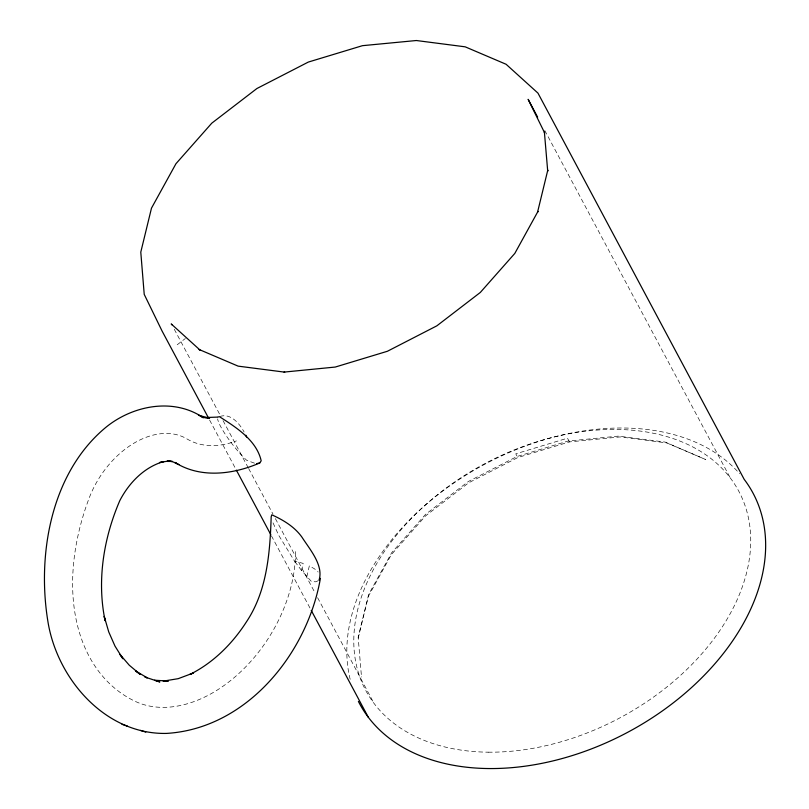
<?xml version="1.0" encoding="UTF-8"?>
<svg xmlns="http://www.w3.org/2000/svg" width="809" height="809" viewBox="0 0 809 809"><rect width="100%" height="100%" fill="white"/><g stroke="black" fill="none" stroke-linecap="round" stroke-linejoin="round"><path stroke-width="0.61" stroke-dasharray="4.04 3.03" d="M317.947 580.801L315.854 581.813L311.485 581.55L301.545 570.507L303.203 563.377L294.597 561.244L278.842 535.538L272.208 521.087M306.823 576.736L309.341 565.855L314.438 568.798L318.129 572.003M358.205 638.17L368.378 596.334L391.354 554.64L425.564 515.909L468.684 482.801L517.77 457.56L569.475 441.906L620.281 436.911L666.717 442.917L705.63 459.502L665.21 442.088L618.369 436.112L568.07 441.057L516.87 456.559L468.269 481.547L425.585 514.332L391.708 552.678L368.702 594.302L358.165 637.209L361.522 677.285L361.471 676.769M177.222 344.745L185.352 338.506M219.977 416.463C230.656 412.863 239.565 423.592 244.096 431.976M254.481 463.163L246.755 460.331A30.054 5.218 52.5 0 1 217.651 418.91M301.545 570.507L294.597 561.244M544.791 130.512L730.365 478.079M569.475 441.906L567.483 438.175L515.778 453.829L517.77 457.56M174.269 329.243L220.665 416.139M223.041 420.589L248.019 467.38M248.616 468.492L273.007 514.17M275.384 518.62L315.237 593.26M317.613 597.72L374.122 703.547M209.612 420.053L235.763 469.018M271.419 535.801L310.646 609.268M295.487 551.596A126.295 86.26 -57.8 0 1 239.777 672.653A126.295 86.26 -57.8 0 1 134.597 701.069A207.721 141.868 -57.8 0 1 88.97 498.577A79.666 54.405 -57.8 0 1 187.061 438.974A95.735 65.387 -57.8 0 0 236.39 440.905M350.176 679.297A223.122 151.88 -28.1 0 1 486.057 463.577A223.122 151.88 -28.1 0 1 739.598 473.7M488.201 752.178A211.462 143.951 -28.1 0 0 746.96 511.804A211.462 143.951 -28.1 0 0 421.58 508.446A211.462 143.951 -28.1 0 0 488.201 752.178"/><path stroke-width="1.21" d="M320.415 578.334C307.258 653.672 246.644 728.676 166.371 733.419C105.868 734.602 58.47 680.268 48.328 624.002C36.597 556.521 50.33 473.619 105.483 427.648C132.282 405.481 173.318 397.249 203.413 417.788L200.066 415.978M318.999 580.306C323.934 565.349 309.523 549.048 301.939 537.146C294.395 526.578 283.079 519.924 271.814 514.817L271.187 516.769C269.973 553.093 267.091 591.035 246.249 622.151C232.203 643.903 213.293 662.753 189.994 674.413L193.523 672.936L178.202 678.67L163.185 681.138L168.333 681.077L154.58 680.217L159.848 681.957L145.286 677.173M175.037 462.495C200.642 478.665 233.204 474.448 259.74 462.97L261.186 460.817C256.564 440.227 236.188 427.374 219.411 416.665L217.934 417.029M256.696 463.618L259.74 462.97M217.297 417.11L204.444 417.565L209.602 418.354L198.438 415.148M145.054 677.103L147.228 677.821L135.497 670.894L140.038 674.251L129.268 665.21L119.924 654.38L122.907 658.759L114.999 646.108L108.74 631.92L104.219 616.397L105.099 620.685C96.746 580.417 103.663 538.005 119.833 500.569C128.995 482.892 144.103 467.208 163.63 461.555L159.474 462.586L166.098 461.413L172.448 461.454L167.301 460.675L172.995 461.878L179.022 464.609M121.967 724.318L127.387 726.108M140.483 730.385L145.762 732.125M174.936 462.455L177.596 463.891M171.892 324.793L171.205 323.924L199.965 350.004L199.065 349.478L238.119 366.133L284.728 372.15L284.04 372.089L335.25 367.053L387.38 351.278L436.86 325.825L480.324 292.443L514.817 253.409L537.975 211.371L537.57 212.14L547.774 170.153L547.713 171.164L544.386 132.009L544.72 133.05L528.135 99.325L537.651 117.143M208.419 417.818L162.063 331.002L144.224 294.375L140.786 252.135L151.485 208.146L175.958 163.721L211.786 123.17L256.928 88.505L308.32 62.071L362.462 45.678L416.352 40.521L465.185 46.831L506.09 64.265L537.955 93.106L744.179 479.332A223.122 151.88 -28.1 0 1 636.916 727.19A223.122 151.88 -28.1 0 1 358.397 701.423M236.349 470.13L270.823 534.688M311.232 610.38L368.287 717.229M245.875 435.222L246.543 437.012"/></g></svg>
